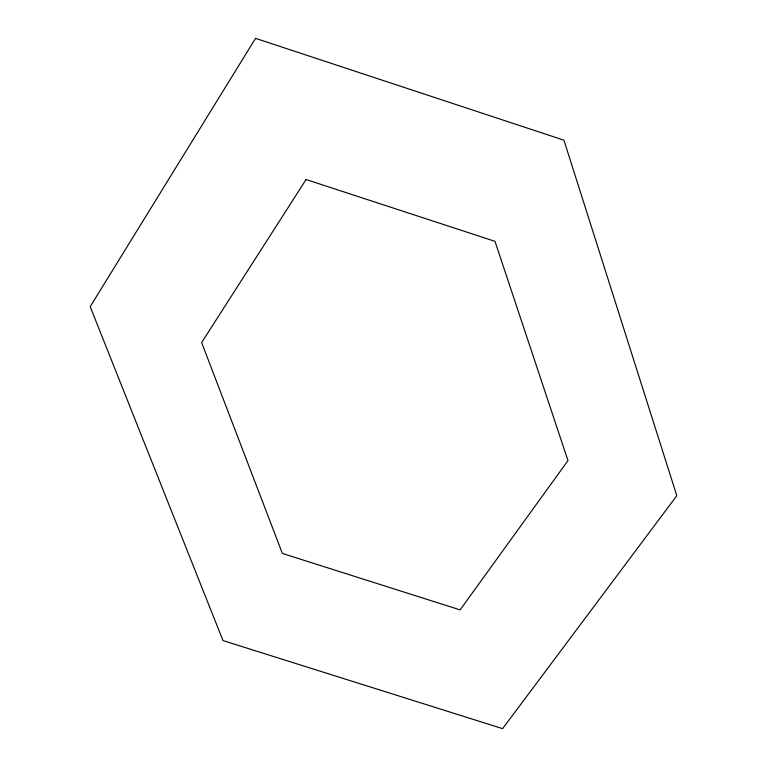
<?xml version="1.0" encoding="UTF-8"?>
<svg xmlns="http://www.w3.org/2000/svg" width="767" height="767" viewBox="0 0 767 767"><rect width="100%" height="100%" fill="white"/><g stroke="black" fill="none" stroke-linecap="round" stroke-linejoin="round"><path stroke-width="1.15" d="M255.536 38.35L90.19 306.666L223.005 640.579L502.606 728.65L676.81 495.674L563.927 140.179L255.536 38.35M306.071 179.536L201.644 342.571L282.371 553.438L460.104 609.89L567.973 460.603L495.003 241.337L306.071 179.536"/></g></svg>
